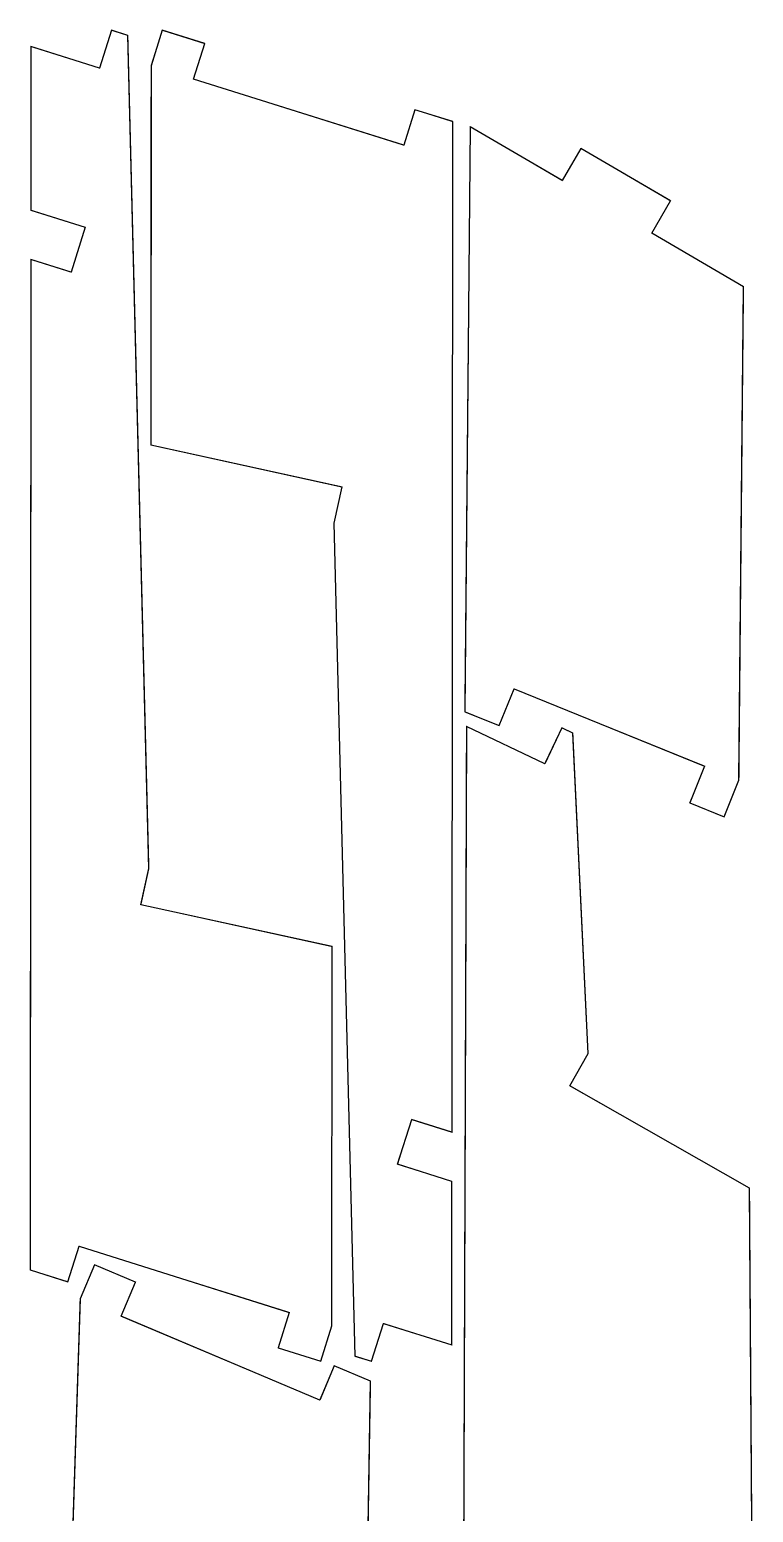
# Model space of a CAD drawing. Header units: metres. Extents: x 0 to 1595, y 0 to 995.
# Drawn here: x 1303 to 1595, y 397 to 995 of the extents above; entities that cross this region are included whole.
import ezdxf

# ---------------------------------------------------------------- set-up
doc = ezdxf.new("R2010")
doc.units = ezdxf.units.M

msp = doc.modelspace()

# ---------------------------------------------------------------- linework, layer by layer
for points in [[(1342.55, 992.474, 0.4, 0.4, 0), (1335.88, 994.571, 0.4, 0.4, 0), (1331.08, 979.307, 0.4, 0.4, 0), (1303.41, 987.997, 0.4, 0.4, 0), (1303.37, 921.997, 0.4, 0.4, 0), (1325.31, 915.104, 0.4, 0.4, 0), (1319.62, 896.978, 0.4, 0.4, 0), (1303.35, 902.086, 0.4, 0.4, 0), (1303.07, 494.415, 0.4, 0.4, 0), (1318.33, 489.621, 0.4, 0.4, 0), (1322.82, 503.931, 0.4, 0.4, 0), (1407.74, 477.258, 0.4, 0.4, 0), (1403.24, 462.949, 0.4, 0.4, 0), (1420.42, 457.554, 0.4, 0.4, 0), (1424.9, 471.865, 0.4, 0.4, 0), (1425.01, 624.865, 0.4, 0.4, 0), (1347.84, 641.768, 0.4, 0.4, 0), (1351.05, 656.421, 0.4, 0.4, 0), (1342.55, 992.474, 0.4, 0.4, 0)], [(1473.47, 581.556, 0.4, 0.4, 0), (1473.74, 957.71, 0.4, 0.4, 0), (1458.47, 962.506, 0.4, 0.4, 0), (1453.97, 948.194, 0.4, 0.4, 0), (1369.07, 974.867, 0.4, 0.4, 0), (1373.56, 989.176, 0.4, 0.4, 0), (1356.39, 994.571, 0.4, 0.4, 0), (1351.89, 980.261, 0.4, 0.4, 0), (1351.79, 827.261, 0.4, 0.4, 0), (1428.96, 810.357, 0.4, 0.4, 0), (1425.75, 795.704, 0.4, 0.4, 0), (1434.25, 459.651, 0.4, 0.4, 0), (1440.93, 457.554, 0.4, 0.4, 0), (1445.72, 472.818, 0.4, 0.4, 0), (1473.39, 464.128, 0.4, 0.4, 0), (1473.43, 530.128, 0.4, 0.4, 0), (1451.49, 537.021, 0.4, 0.4, 0), (1457.18, 555.147, 0.4, 0.4, 0), (1473.44, 550.039, 0.4, 0.4, 0), (1473.47, 581.556, 0.4, 0.4, 0)], [(1583.32, 677.236, 0.4, 0.4, 0), (1589.33, 692.067, 0.4, 0.4, 0), (1591.19, 891.058, 0.4, 0.4, 0), (1554.13, 912.742, 0.4, 0.4, 0), (1561.69, 925.689, 0.4, 0.4, 0), (1525.44, 946.893, 0.4, 0.4, 0), (1517.86, 933.946, 0.4, 0.4, 0), (1480.79, 955.629, 0.4, 0.4, 0), (1478.58, 719.639, 0.4, 0.4, 0), (1492.49, 714.01, 0.4, 0.4, 0), (1498.49, 728.84, 0.4, 0.4, 0), (1575.43, 697.696, 0.4, 0.4, 0), (1569.42, 682.865, 0.4, 0.4, 0), (1583.32, 677.236, 0.4, 0.4, 0)], [(1478.07, 371.994, 0.4, 0.4, 0), (1491.89, 365.41, 0.4, 0.4, 0), (1498.35, 378.95, 0.4, 0.4, 0), (1578.69, 340.664, 0.4, 0.4, 0), (1572.24, 327.124, 0.4, 0.4, 0), (1588.49, 319.381, 0.4, 0.4, 0), (1594.94, 332.921, 0.4, 0.4, 0), (1593.61, 527.406, 0.4, 0.4, 0), (1521.01, 568.649, 0.4, 0.4, 0), (1528.43, 581.692, 0.4, 0.4, 0), (1522.26, 710.954, 0.4, 0.4, 0), (1517.75, 713.106, 0.4, 0.4, 0), (1510.86, 698.661, 0.4, 0.4, 0), (1479.26, 713.718, 0.4, 0.4, 0), (1478.07, 371.994, 0.4, 0.4, 0)], [(1394.38, 29.5046, 0.4, 0.4, 0), (1398.99, 27.5632, 0.4, 0.4, 0), (1405.19, 42.3082, 0.4, 0.4, 0), (1433.76, 30.2724, 0.4, 0.4, 0), (1434.93, 102.082, 0.4, 0.4, 0), (1416.5, 109.847, 0.4, 0.4, 0), (1423.88, 127.356, 0.4, 0.4, 0), (1435.26, 122.559, 0.4, 0.4, 0), (1440.57, 449.515, 0.4, 0.4, 0), (1425.83, 455.728, 0.4, 0.4, 0), (1420, 441.904, 0.4, 0.4, 0), (1339.83, 475.682, 0.4, 0.4, 0), (1345.66, 489.506, 0.4, 0.4, 0), (1329.07, 496.494, 0.4, 0.4, 0), (1323.24, 482.671, 0.4, 0.4, 0), (1317.73, 312.461, 0.4, 0.4, 0), (1394.21, 280.236, 0.4, 0.4, 0), (1388.39, 266.412, 0.4, 0.4, 0), (1394.38, 29.5046, 0.4, 0.4, 0)]]:
    msp.add_lwpolyline(points, format="xyseb")
for points in [[(1342.55, 992.474), (1335.88, 994.571), (1331.08, 979.307), (1303.41, 987.997), (1303.37, 921.997), (1325.31, 915.104), (1319.62, 896.978), (1303.35, 902.086), (1303.07, 494.415), (1318.33, 489.621), (1322.82, 503.931), (1407.74, 477.258), (1403.24, 462.949), (1420.42, 457.554), (1424.9, 471.865), (1425.01, 624.865), (1347.84, 641.768), (1351.05, 656.421), (1342.55, 992.474)], [(1473.47, 581.556), (1473.74, 957.71), (1458.47, 962.506), (1453.97, 948.194), (1369.07, 974.867), (1373.56, 989.176), (1356.39, 994.571), (1351.89, 980.261), (1351.79, 827.261), (1428.96, 810.357), (1425.75, 795.704), (1434.25, 459.651), (1440.93, 457.554), (1445.72, 472.818), (1473.39, 464.128), (1473.43, 530.128), (1451.49, 537.021), (1457.18, 555.147), (1473.44, 550.039), (1473.47, 581.556)], [(1583.32, 677.236), (1589.33, 692.067), (1591.19, 891.058), (1554.13, 912.742), (1561.69, 925.689), (1525.44, 946.893), (1517.86, 933.946), (1480.79, 955.629), (1478.58, 719.639), (1492.49, 714.01), (1498.49, 728.84), (1575.43, 697.696), (1569.42, 682.865), (1583.32, 677.236)], [(1478.07, 371.994), (1491.89, 365.41), (1498.35, 378.95), (1578.69, 340.664), (1572.24, 327.124), (1588.49, 319.381), (1594.94, 332.921), (1593.61, 527.406), (1521.01, 568.649), (1528.43, 581.692), (1522.26, 710.954), (1517.75, 713.106), (1510.86, 698.661), (1479.26, 713.718), (1478.07, 371.994)], [(1394.38, 29.5046), (1398.99, 27.5632), (1405.19, 42.3082), (1433.76, 30.2724), (1434.93, 102.082), (1416.5, 109.847), (1423.88, 127.356), (1435.26, 122.559), (1440.57, 449.515), (1425.83, 455.728), (1420, 441.904), (1339.83, 475.682), (1345.66, 489.506), (1329.07, 496.494), (1323.24, 482.671), (1317.73, 312.461), (1394.21, 280.236), (1388.39, 266.412), (1394.38, 29.5046)]]:
    msp.add_lwpolyline(points)

doc.saveas('drawing.dxf')
